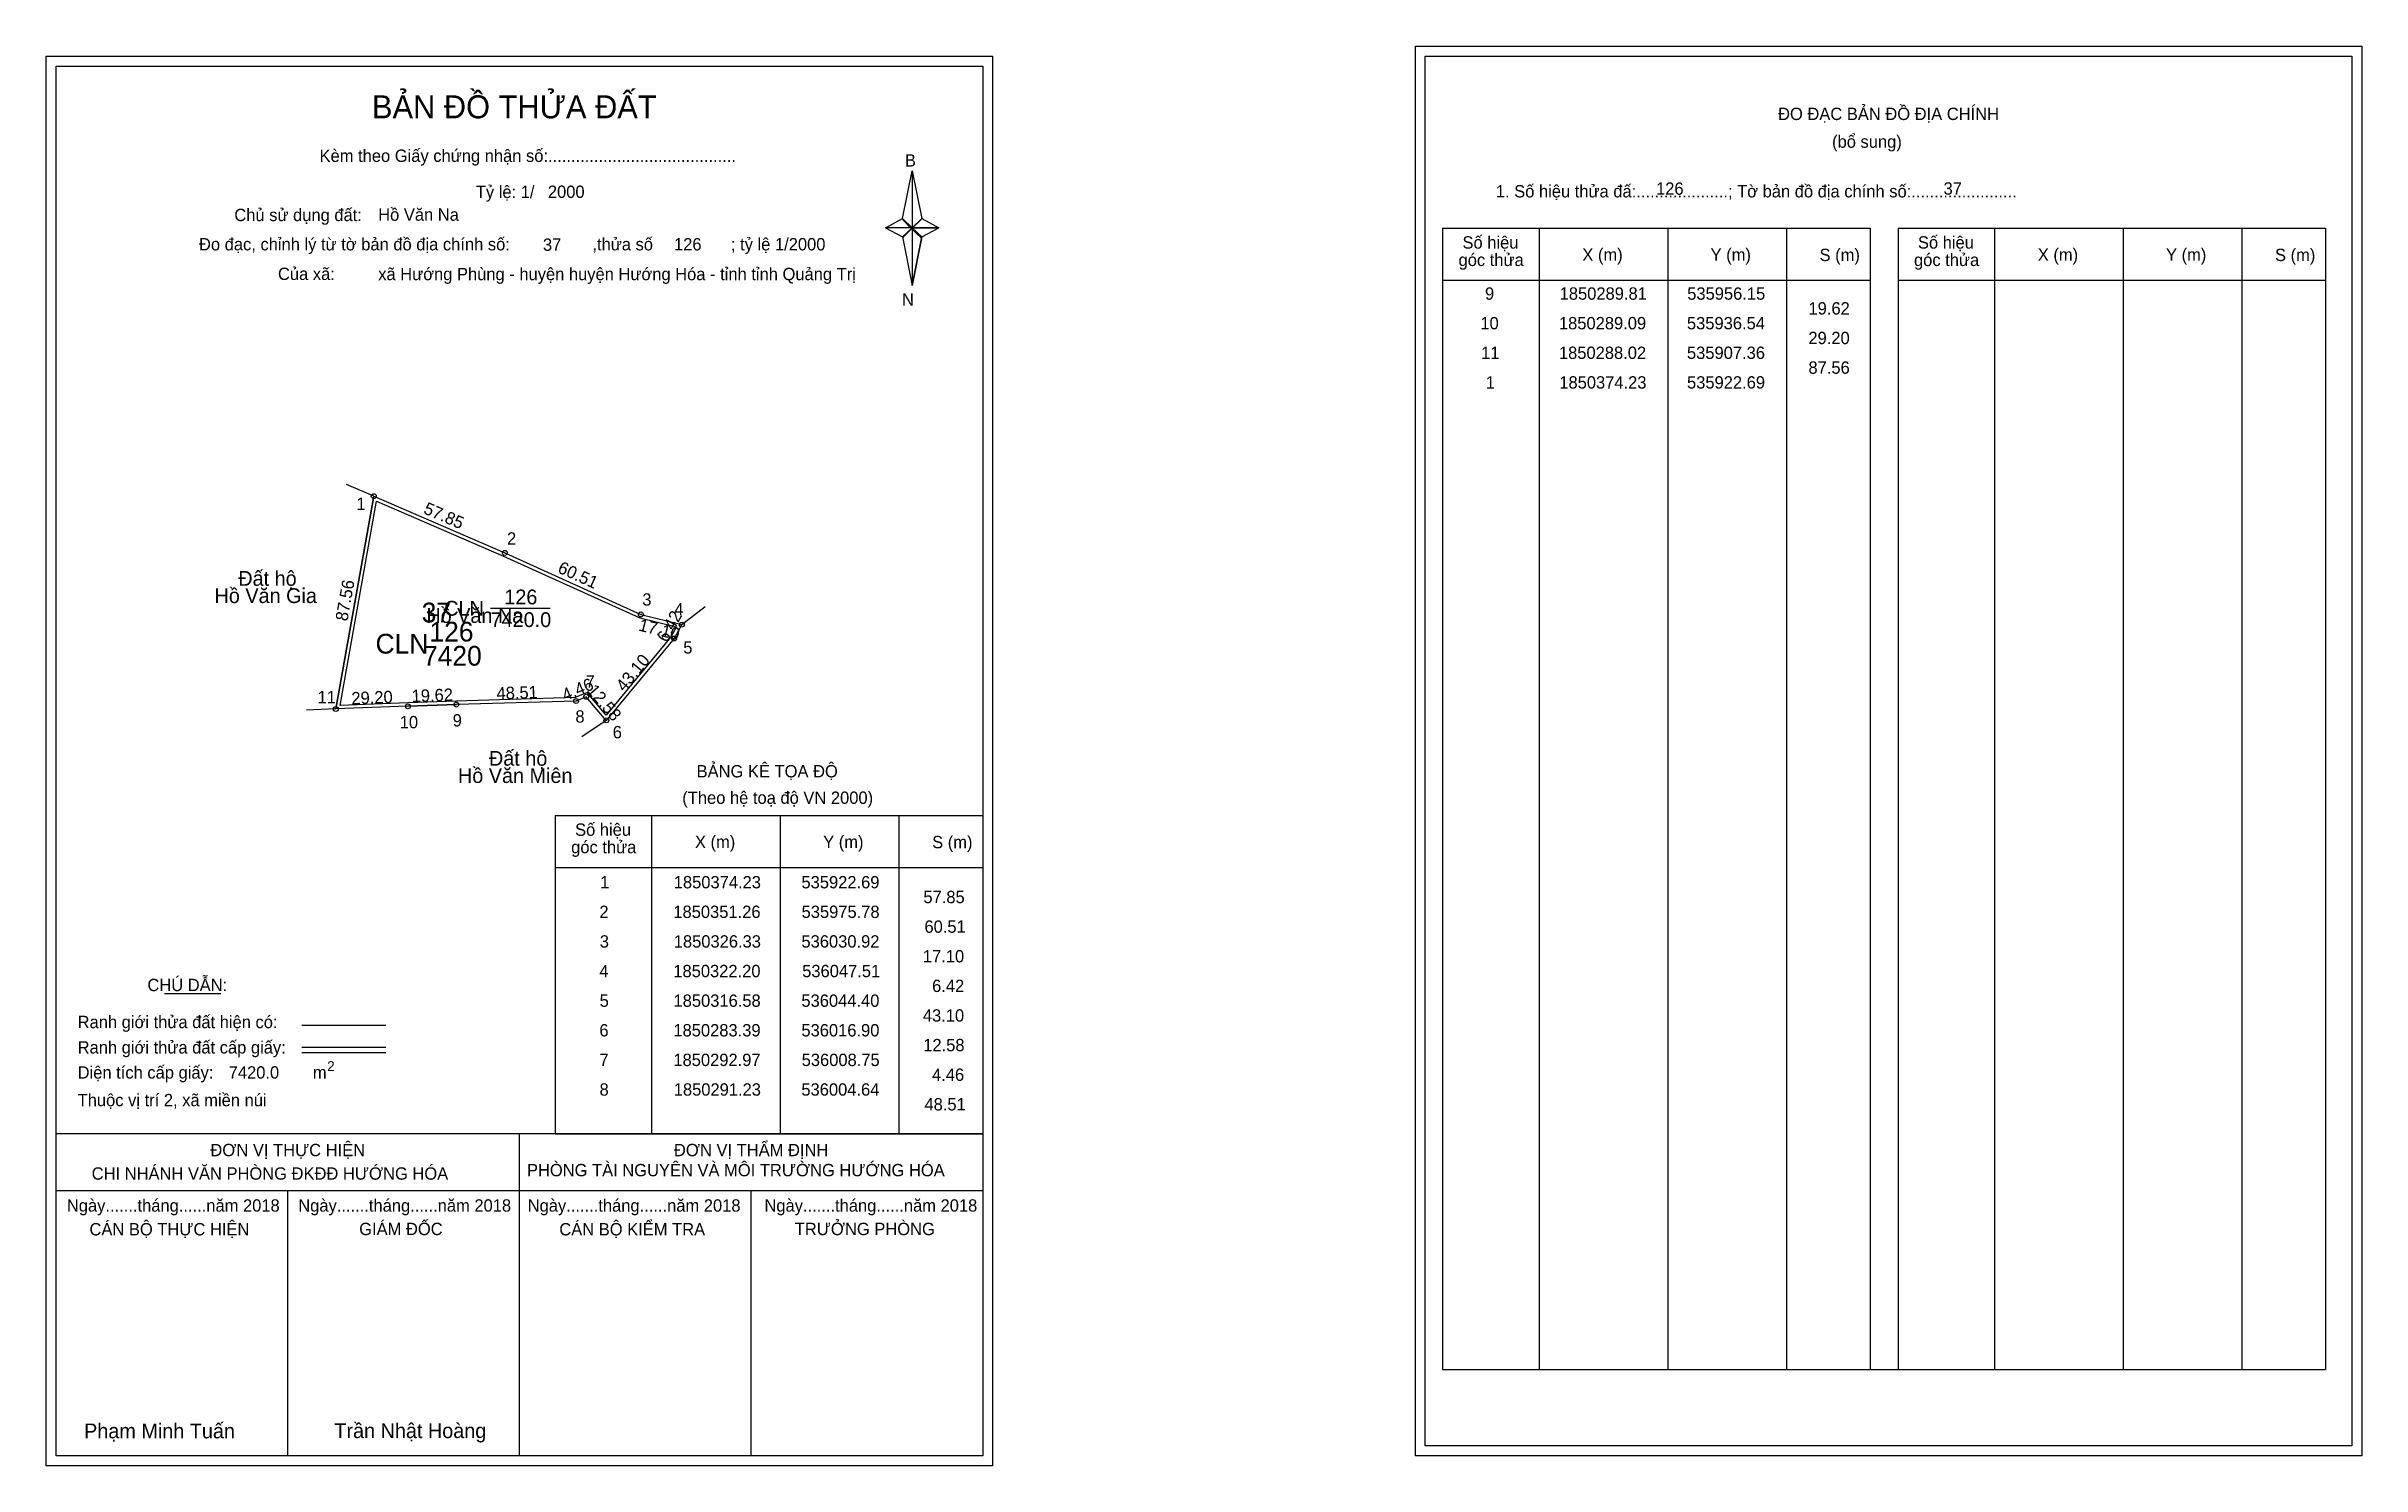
# Model space of a CAD drawing. Extents: x 535790 to 536728, y 1849981 to 1850557.
import ezdxf

# ---------------------------------------------------------------- set-up
doc = ezdxf.new("R2010")
doc.units = 0
for name, color, linetype in [('Level 1', 7, 'Continuous'), ('Level 10', 7, 'Continuous'), ('Level 11', 7, 'Continuous'), ('Level 13', 7, 'Continuous'), ('Level 2', 7, 'Continuous'), ('Level 27', 7, 'Continuous'), ('Level 3', 7, 'Continuous'), ('Level 36', 7, 'Continuous'), ('Level 4', 7, 'Continuous'), ('Level 49', 7, 'Continuous'), ('Level 5', 7, 'Continuous'), ('Level 53', 7, 'Continuous'), ('Level 55', 7, 'Continuous'), ('Level 6', 7, 'Continuous'), ('Level 63', 7, 'Continuous'), ('Level 7', 7, 'Continuous'), ('Level 9', 7, 'Continuous')]:
    doc.layers.add(name, color=color, linetype=linetype)

msp = doc.modelspace()

# ---------------------------------------------------------------- linework, layer by layer
at = {"layer": 'Level 1'}
for p, q in [((536348.67, 1850552.54), (536348.67, 1850552.54)), ((535794.03, 1850548.54), (535794.03, 1850548.54)), ((536136.87, 1850486.77), (536140.81, 1850506.05)), ((536140.81, 1850506.05), (536140.81, 1850483)), ((536140.81, 1850506.05), (536144.74, 1850486.77)), ((536129.98, 1850483), (536136.87, 1850486.77)), ((536136.87, 1850486.77), (536140.81, 1850483)), ((536140.51, 1850482.57), (536136.87, 1850486.33)), ((536144.45, 1850486.33), (536140.51, 1850482.57)), ((536140.51, 1850482.57), (536144.45, 1850486.33)), ((536144.74, 1850486.77), (536140.81, 1850483)), ((536140.81, 1850483), (536136.87, 1850479.32)), ((536140.51, 1850482.57), (536136.87, 1850478.88)), ((536136.87, 1850478.88), (536140.51, 1850482.57)), ((536136.87, 1850479.32), (536140.81, 1850459.6)), ((536144.45, 1850478.88), (536140.51, 1850482.57)), ((536140.81, 1850483), (536140.81, 1850459.6)), ((536140.81, 1850483), (536151.63, 1850483)), ((536140.81, 1850483), (536144.74, 1850479.32)), ((536144.74, 1850479.32), (536140.81, 1850459.6)), ((536144.74, 1850479.32), (536151.63, 1850483)), ((536355.74, 1850482.83), (536528.94, 1850482.83)), ((536394.92, 1850020.3), (536394.92, 1850482.83)), ((536447.06, 1850020.3), (536447.06, 1850482.83)), ((536495.01, 1850482.83), (536495.01, 1850020.3)), ((536528.94, 1850482.83), (536528.94, 1850020.3)), ((536540.25, 1850482.83), (536713.46, 1850482.83)), ((536579.43, 1850020.3), (536579.43, 1850482.83)), ((536631.58, 1850020.3), (536631.58, 1850482.83)), ((536679.52, 1850482.83), (536679.52, 1850020.3)), ((536713.46, 1850482.83), (536713.46, 1850020.3)), ((536355.74, 1850461.77), (536528.94, 1850461.77)), ((536540.25, 1850461.77), (536713.46, 1850461.77)), ((535996.22, 1850244.88), (536169.42, 1850244.88)), ((536035.4, 1850115.83), (536035.4, 1850244.88)), ((536087.54, 1850115.83), (536087.54, 1850244.88)), ((536135.48, 1850244.88), (536135.48, 1850115.83)), ((535996.22, 1850223.83), (536169.42, 1850223.83)), ((535837.86, 1850172.67), (535860.67, 1850172.67)), ((535893.59, 1850159.86), (535927.62, 1850159.86)), ((535893.59, 1850150.96), (535927.62, 1850150.96)), ((535893.59, 1850148.77), (535927.62, 1850148.77)), ((536007.68, 1850115.83), (535794.02, 1850115.83)), ((536169.42, 1850115.83), (535959.74, 1850115.83)), ((535981.72, 1849985.39), (535981.72, 1850115.83)), ((535996.22, 1850115.83), (536169.42, 1850115.83)), ((536169.42, 1850092.73), (535794.02, 1850092.73)), ((535887.87, 1849985.39), (535887.87, 1850092.73)), ((536075.57, 1849985.39), (536075.57, 1850092.73)), ((536355.74, 1850020.3), (536713.46, 1850020.3)), ((536724.07, 1849989.39), (536724.07, 1849989.39)), ((536169.42, 1849985.39), (536169.42, 1849985.39))]:
    msp.add_line(p, q, dxfattribs=at)
for points in [[(536136.87, 1850486.77), (536140.81, 1850506.05), (536140.81, 1850483)], [(536140.81, 1850483), (536144.74, 1850486.77), (536151.63, 1850483)], [(536129.98, 1850483), (536136.87, 1850479.32), (536140.81, 1850483)], [(536140.81, 1850483), (536140.81, 1850459.6), (536144.74, 1850479.32)]]:
    msp.add_lwpolyline(points, close=True, dxfattribs=at)
at = {"layer": 'Level 10'}
for p, q in [((535922.69, 1850374.23), (535907.36, 1850288.02)), ((535975.78, 1850351.26), (536030.92, 1850326.33)), ((536044.4, 1850316.58), (536016.9, 1850283.39)), ((535936.54, 1850289.09), (535907.36, 1850288.02)), ((535936.54, 1850289.09), (535956.15, 1850289.81)), ((536008.75, 1850292.97), (536004.64, 1850291.23)), ((536016.9, 1850283.39), (536008.75, 1850292.97))]:
    msp.add_line(p, q, dxfattribs=at)
for points in [[(536047.51, 1850322.2), (536044.4, 1850316.58), (536016.9, 1850283.39), (536008.75, 1850292.97), (536004.64, 1850291.23), (535956.15, 1850289.81), (535936.54, 1850289.09), (535907.36, 1850288.02), (535922.69, 1850374.23), (535975.78, 1850351.26), (536030.92, 1850326.33)], [(536045.4, 1850321.28), (536043.24, 1850317.37), (536016.89, 1850285.57), (536009.15, 1850294.66), (536004.34, 1850292.62), (535956.1, 1850291.21), (535936.49, 1850290.49), (535909.04, 1850289.48), (535923.76, 1850372.24), (535975.21, 1850349.98), (536030.46, 1850325)]]:
    msp.add_lwpolyline(points, close=True, dxfattribs=at)
at = {"layer": 'Level 11'}
for centre in [(535922.69, 1850374.23), (535975.78, 1850351.26), (536030.92, 1850326.33), (536044.4, 1850316.58), (536047.51, 1850322.2), (536047.51, 1850322.2), (535907.36, 1850288.02), (535936.54, 1850289.09), (535956.15, 1850289.81), (536004.64, 1850291.23), (536008.75, 1850292.97), (536016.9, 1850283.39)]:
    msp.add_circle(centre, 1, dxfattribs=at)
at = {"layer": 'Level 27'}
for p, q in [((535922.69, 1850374.23), (535911.68, 1850378.99)), ((536047.51, 1850322.2), (536057.02, 1850329.52)), ((535907.36, 1850288.02), (535895.37, 1850287.58)), ((536016.9, 1850283.39), (536006.94, 1850276.69))]:
    msp.add_line(p, q, dxfattribs=at)
at = {"layer": 'Level 3'}
for p, q in [((536355.74, 1850482.83), (536355.74, 1850020.3)), ((536540.25, 1850482.83), (536540.25, 1850020.3)), ((535996.22, 1850244.88), (535996.22, 1850115.83))]:
    msp.add_line(p, q, dxfattribs=at)
at = {"layer": 'Level 63'}
for points in [[(535790.02, 1850552.54), (536173.42, 1850552.54), (536173.42, 1849981.39), (535790.02, 1849981.39)], [(536344.68, 1850556.54), (536728.08, 1850556.54), (536728.08, 1849985.39), (536344.68, 1849985.39)], [(536348.68, 1850552.54), (536724.08, 1850552.54), (536724.08, 1849989.39), (536348.68, 1849989.39)], [(535794.02, 1850548.54), (536169.42, 1850548.54), (536169.42, 1849985.39), (535794.02, 1849985.39)]]:
    msp.add_lwpolyline(points, close=True, dxfattribs=at)
at = {"layer": 'Level 9'}
msp.add_line((535970.02, 1850328.81), (535994.1, 1850328.81), dxfattribs=at)

# ---------------------------------------------------------------- texts
at = {"layer": 'Level 1'}
for s, height, p in [('BẢN ĐỒ THỬA ĐẤT', 9.3313, (535921.96, 1850527.35)), ('ĐO ĐẠC BẢN ĐỒ ĐỊA CHÍNH', 5, (536491.63, 1850526.66)), ('(bổ sung)', 5, (536513.51, 1850515.42)), ('Kèm theo Giấy chứng nhận số:.........................................', 5, (535900.72, 1850509.69)), ('B', 5, (536137.89, 1850507.81)), ('1. Số hiệu thửa đấ:....................; Tờ bản đồ địa chính số:.......................', 5, (536377.29, 1850495.3)), ('Chủ sử dụng đất:', 5, (535866.2, 1850485.7)), ('Đo đạc, chỉnh lý từ tờ bản đồ địa chính số:                  ,thửa số                 ; tỷ lệ 1/2000', 5, (535851.89, 1850473.84)), ('Số hiệu', 5, (536363.77, 1850474.56)), ('X (m)', 5, (536412.33, 1850469.61)), ('Y (m)', 5, (536464.29, 1850469.61)), ('S (m)', 5, (536508.44, 1850469.51)), ('Số hiệu', 5, (536548.29, 1850474.56)), ('X (m)', 5, (536596.85, 1850469.61)), ('Y (m)', 5, (536648.8, 1850469.61)), ('S (m)', 5, (536692.96, 1850469.51)), ('Của xã:', 5, (535883.88, 1850461.84)), ('góc thửa', 5, (536362.18, 1850467.5)), ('góc thửa', 5, (536546.7, 1850467.5)), ('N', 5, (536136.69, 1850451.47)), ('BẢNG KÊ TỌA ĐỘ', 5, (536053.48, 1850260.29)), ('(Theo hệ toạ độ VN 2000)', 5, (536047.68, 1850249.57)), ('Số hiệu', 5, (536004.25, 1850236.62)), ('góc thửa', 5, (536002.66, 1850229.56)), ('X (m)', 5, (536052.81, 1850231.67)), ('Y (m)', 5, (536104.76, 1850231.67)), ('S (m)', 5, (536148.92, 1850231.57)), ('CHÚ DẪN:', 5, (535830.98, 1850173.68)), ('Ranh giới thửa đất hiện có:', 5, (535802.72, 1850158.68)), ('Ranh giới thửa đất cấp giấy:', 5, (535802.72, 1850148.4)), ('Diện tích cấp giấy:', 5, (535802.72, 1850138.24)), ('m', 5, (535898.03, 1850138.28)), ('2', 4, (535903.83, 1850141.3)), ('Thuộc vị trí 2, xã miền núi', 5, (535802.72, 1850127.04)), ('ĐƠN VỊ THỰC HIỆN', 5, (535856.49, 1850106.8)), ('ĐƠN VỊ THẨM ĐỊNH', 5, (536044.3, 1850106.8)), ('CHI NHÁNH VĂN PHÒNG ĐKĐĐ HƯỚNG HÓA', 5, (535808.41, 1850097.28)), ('PHÒNG TÀI NGUYÊN VÀ MÔI TRƯỜNG HƯỚNG HÓA', 5, (535984.75, 1850098.66)), ('Ngày.......tháng......năm 2018', 5, (535798.36, 1850084.33)), ('Ngày.......tháng......năm 2018', 5, (535892.1, 1850084.33)), ('Ngày.......tháng......năm 2018', 5, (535985.05, 1850084.33)), ('Ngày.......tháng......năm 2018', 5, (536080.97, 1850084.33)), ('CÁN BỘ THỰC HIỆN', 5, (535807.52, 1850074.7)), ('GIÁM ĐỐC', 5, (535916.79, 1850074.82)), ('CÁN BỘ KIỂM TRA', 5, (535997.87, 1850074.7)), ('TRƯỞNG PHÒNG', 5, (536093.25, 1850074.82)), ('Phạm Minh Tuấn', 6, (535805.34, 1849992.47)), ('Trần Nhật Hoàng', 6, (535906.73, 1849992.57))]:
    msp.add_text(s, height=height, dxfattribs=at).set_placement(p)
at = {"layer": 'Level 11'}
msp.add_text('Tỷ lệ: 1/', height=5, dxfattribs=at).set_placement((535964.04, 1850495.06))
at = {"layer": 'Level 13'}
for s, p in [('126', (535975.58, 1850330.41)), ('CLN', (535951.23, 1850325.81)), ('7420.0', (535970.03, 1850321.21))]:
    msp.add_text(s, height=6, dxfattribs=at).set_placement(p)
at = {"layer": 'Level 2'}
msp.add_text('Hồ Văn Na', height=6, dxfattribs=at).set_placement((535944.01, 1850322.88))
at = {"layer": 'Level 3'}
msp.add_text('CLN ', height=8, dxfattribs=at).set_placement((535923.42, 1850310.46))
at = {"layer": 'Level 36'}
for s, p in [('Đất hộ', (535867.8, 1850337.93)), ('Hồ Văn Gia', (535858.18, 1850330.93)), ('Đất hộ', (535969.37, 1850265.03)), ('Hồ Văn Miên', (535956.81, 1850258.03))]:
    msp.add_text(s, height=6, dxfattribs=at).set_placement(p)
at = {"layer": 'Level 4'}
msp.add_text('126', height=8, dxfattribs=at).set_placement((535945.26, 1850315.35))
at = {"layer": 'Level 49'}
for s, rotation, p in [('57.85', 336.60372, (535942.47, 1850367.42)), ('60.51', 335.67123, (535996.85, 1850343.49)), ('87.56', 79.91697, (535912.02, 1850323.36)), ('17.10', 346.02065, (536029.68, 1850319.84)), ('6.42', 61.0407, (536041.5, 1850314.64)), ('43.10', 50.35612, (536024.2, 1850294.71)), ('19.62', 2.10273, (535938.13, 1850290.75)), ('48.51', 1.67739, (535972.49, 1850291.89)), ('4.46', 22.94574, (536000.25, 1850291.11)), ('12.58', 310.38883, (536008.8, 1850295.39)), ('29.20', 2.10004, (535913.72, 1850289.85))]:
    msp.add_text(s, height=5, rotation=rotation, dxfattribs=at).set_placement(p)
at = {"layer": 'Level 5'}
msp.add_text('7420', height=8, dxfattribs=at).set_placement((535942.65, 1850305.57))
at = {"layer": 'Level 53'}
for s, p in [('9', (536372.89, 1850453.85)), ('1850289.81', (536403.14, 1850453.85)), ('535956.15', (536454.82, 1850453.85)), ('10', (536371.02, 1850441.85)), ('1850289.09', (536402.85, 1850441.85)), ('535936.54', (536454.71, 1850441.85)), ('19.62', (536503.96, 1850447.85)), ('29.20', (536503.92, 1850435.85)), ('11', (536371.34, 1850429.85)), ('1850288.02', (536402.85, 1850429.85)), ('535907.36', (536454.72, 1850429.85)), ('87.56', (536503.94, 1850423.85)), ('1', (536373.18, 1850417.85)), ('1850374.23', (536403, 1850417.85)), ('535922.69', (536454.74, 1850417.85)), ('1', (536014.41, 1850215.33)), ('1850374.23', (536044.23, 1850215.33)), ('535922.69', (536095.96, 1850215.33)), ('57.85', (536145.37, 1850209.33)), ('2', (536014.11, 1850203.33)), ('1850351.26', (536044.06, 1850203.33)), ('535975.78', (536096.02, 1850203.33)), ('60.51', (536145.79, 1850197.33)), ('3', (536014.27, 1850191.33)), ('1850326.33', (536044.23, 1850191.33)), ('536030.92', (536095.96, 1850191.33)), ('4', (536014.09, 1850179.33)), ('1850322.20', (536044.05, 1850179.33)), ('536047.51', (536096.26, 1850179.33)), ('17.10', (536145.15, 1850185.33)), ('6.42', (536148.89, 1850173.33)), ('5', (536014.2, 1850167.33)), ('1850316.58', (536044.13, 1850167.33)), ('536044.40', (536095.94, 1850167.33)), ('43.10', (536145.15, 1850161.33)), ('6', (536014.1, 1850155.33)), ('1850283.39', (536044.08, 1850155.33)), ('536016.90', (536095.94, 1850155.33)), ('7', (536014.12, 1850143.33)), ('1850292.97', (536044.08, 1850143.33)), ('536008.75', (536096.05, 1850143.33)), ('12.58', (536145.31, 1850149.33)), ('8', (536014.17, 1850131.33)), ('1850291.23', (536044.23, 1850131.33)), ('536004.64', (536095.93, 1850131.33)), ('4.46', (536148.86, 1850137.33)), ('48.51', (536145.79, 1850125.33))]:
    msp.add_text(s, height=5, dxfattribs=at).set_placement(p)
at = {"layer": 'Level 55'}
for s, height, p in [('293', 0.22, (535922.46, 1850374.01)), ('293', 0.22, (535922.46, 1850374.01)), ('1', 0.8, (535922.47, 1850374.23)), ('0', 0.22, (535922.61, 1850374.01)), ('0', 0.22, (535922.61, 1850374.01)), ('2', 0.8, (535975.51, 1850351.26)), ('0', 0.22, (535975.7, 1850351.04)), ('0', 0.22, (535975.7, 1850351.04)), ('3', 0.8, (536030.67, 1850326.33)), ('0', 0.22, (536030.84, 1850326.11)), ('0', 0.22, (536030.84, 1850326.11)), ('5', 0.8, (536044.14, 1850316.58)), ('4', 0.8, (536047.23, 1850322.2)), ('0', 0.22, (536047.43, 1850321.98)), ('0', 0.22, (536047.43, 1850321.98)), ('11', 0.8, (535906.84, 1850288.02)), ('293', 0.22, (535907.13, 1850287.8)), ('293', 0.22, (535907.13, 1850287.8)), ('0', 0.22, (535907.28, 1850287.8)), ('10', 0.8, (535935.97, 1850289.09)), ('0', 0.22, (535936.46, 1850288.87)), ('9', 0.8, (535955.88, 1850289.81)), ('0', 0.22, (535956.07, 1850289.59)), ('8', 0.8, (536004.38, 1850291.23)), ('0', 0.22, (536004.56, 1850291.01)), ('7', 0.8, (536008.48, 1850292.97)), ('0', 0.22, (536008.67, 1850292.75)), ('6', 0.8, (536016.63, 1850283.39)), ('0', 0.22, (536016.82, 1850283.17))]:
    msp.add_text(s, height=height, dxfattribs=at).set_placement(p)
at = {"layer": 'Level 6'}
for s, p in [('2000', (535993.23, 1850495.1)), ('126', (536442.19, 1850496.38)), ('37', (536558.68, 1850496.42)), ('Hồ Văn Na', (535924.47, 1850485.84)), ('37', (535991.24, 1850473.66)), ('126', (536044.32, 1850473.82)), ('xã Hướng Phùng - huyện huyện Hướng Hóa - tỉnh tỉnh Quảng Trị', (535924.5, 1850461.76)), ('7420.0', (535863.91, 1850138.25))]:
    msp.add_text(s, height=5, dxfattribs=at).set_placement(p)
at = {"layer": 'Level 7'}
msp.add_text('37', height=8, dxfattribs=at).set_placement((535942.11, 1850323.1))
at = {"layer": 'Level 9'}
for s, p in [('1', (535915.66, 1850368.7)), ('2', (535976.68, 1850354.61)), ('3', (536031.48, 1850329.88)), ('4', (536044.48, 1850325.96)), ('5', (536048.08, 1850310.47)), ('7', (536008.54, 1850296.7)), ('11', (535899.92, 1850290.35)), ('8', (536004.37, 1850282.48)), ('10', (535933.21, 1850280.19)), ('9', (535954.67, 1850280.91)), ('6', (536019.49, 1850276.14))]:
    msp.add_text(s, height=5, dxfattribs=at).set_placement(p)

doc.saveas('drawing.dxf')
